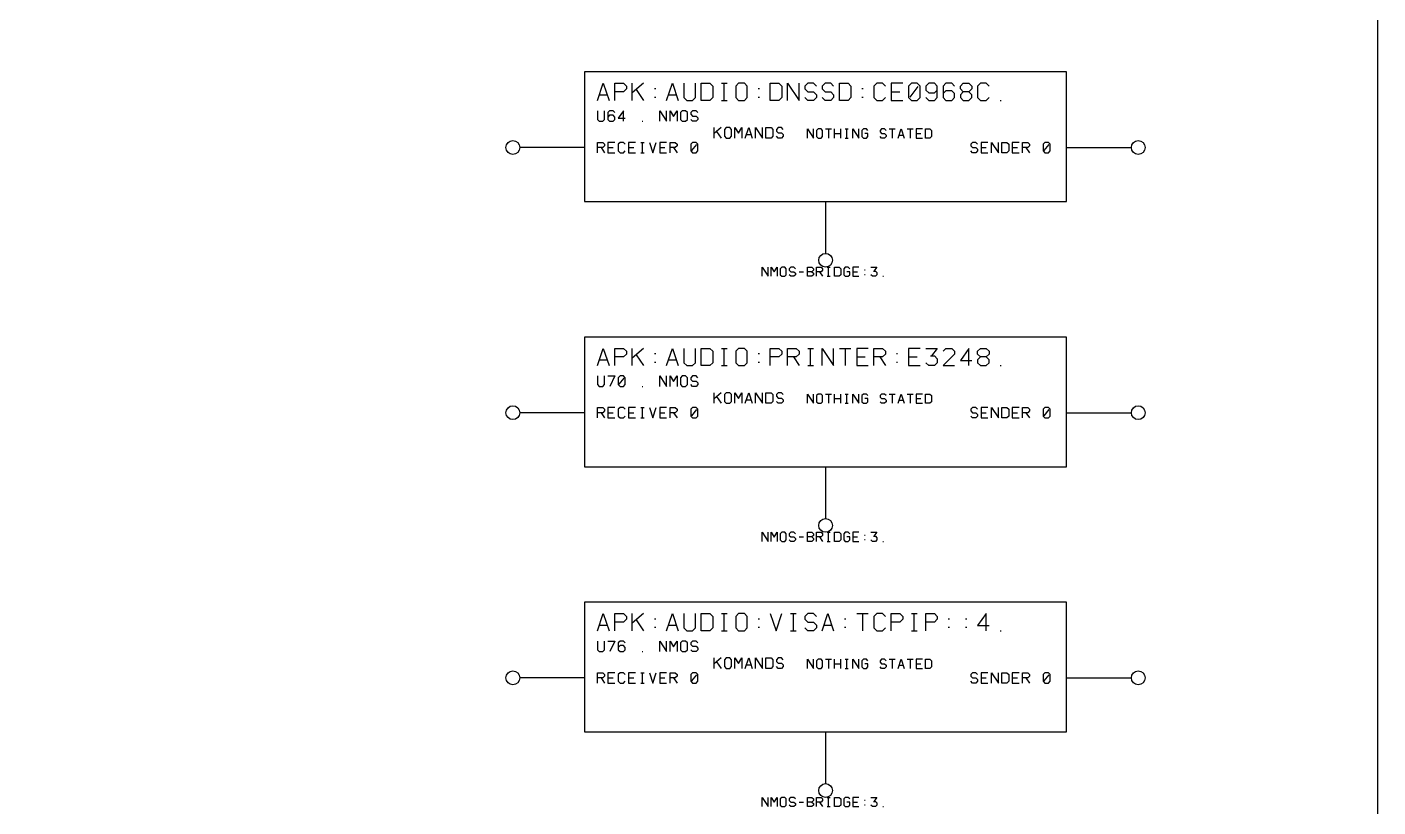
# Model space of a CAD drawing. Header units: millimetres. Extents: x 10 to 2534, y 10 to 1372.
# Drawn here: x 1223.1 to 1535.9, y 690.4 to 871 of the extents above; entities that cross this region are included whole.
import ezdxf

# ---------------------------------------------------------------- set-up
doc = ezdxf.new("R2010")
doc.units = ezdxf.units.MM
for name, color, linetype, lineweight in [('DEVICE', 7, 'CONTINUOUS', 25), ('GROUP', 6, 'CONTINUOUS', 25), ('LABEL', 8, 'CONTINUOUS', 25), ('PANE', 250, 'CONTINUOUS', 25), ('POINT', 4, 'CONTINUOUS', 25), ('PORT_BUS', 5, 'CONTINUOUS', 25), ('PORT_IN', 3, 'CONTINUOUS', 25), ('PORT_OUT', 30, 'CONTINUOUS', 25)]:
    doc.layers.add(name, color=color, linetype=linetype, lineweight=lineweight)

msp = doc.modelspace()

# ---------------------------------------------------------------- linework, layer by layer
at = {"layer": 'DEVICE'}
for points in [[(1352.2, 830.6), (1463.8, 830.6), (1463.8, 860.6), (1352.2, 860.6)], [(1352.2, 769.2), (1463.8, 769.2), (1463.8, 799.2), (1352.2, 799.2)], [(1352.2, 707.8), (1463.8, 707.8), (1463.8, 737.8), (1352.2, 737.8)]]:
    msp.add_lwpolyline(points, close=True, dxfattribs=at)
at = {"layer": 'GROUP'}
msp.add_lwpolyline([(24, 223.4), (1535.9, 223.4), (1535.9, 1327.2), (24, 1327.2)], close=True, dxfattribs=at)
at = {"layer": 'LABEL'}
for points in [[(1355.2, 854), (1356.533333, 858), (1357.866667, 854)], [(1359.2, 854), (1359.2, 858), (1361.2, 858), (1361.866667, 857.333333), (1361.866667, 856.666667), (1361.2, 856), (1359.2, 856)], [(1363.2, 854), (1363.2, 858)], [(1365.866667, 858), (1363.2, 855.733333)], [(1371.2, 854), (1372.533333, 858), (1373.866667, 854)], [(1375.2, 858), (1375.2, 854.666667), (1375.866667, 854), (1377.2, 854), (1377.866667, 854.666667), (1377.866667, 858)], [(1379.2, 854), (1379.2, 858), (1381.2, 858), (1381.866667, 857.333333), (1381.866667, 854.666667), (1381.2, 854), (1379.2, 854)], [(1383.866667, 858), (1385.2, 858)], [(1384.533333, 854), (1384.533333, 858)], [(1387.866667, 854), (1389.2, 854), (1389.866667, 854.666667), (1389.866667, 857.333333), (1389.2, 858), (1387.866667, 858), (1387.2, 857.333333), (1387.2, 854.666667), (1387.866667, 854)], [(1395.2, 854), (1395.2, 858), (1397.2, 858), (1397.866667, 857.333333), (1397.866667, 854.666667), (1397.2, 854), (1395.2, 854)], [(1399.2, 854), (1399.2, 858), (1401.866667, 854), (1401.866667, 858)], [(1405.866667, 857.333333), (1405.2, 858), (1403.866667, 858), (1403.2, 857.333333), (1403.2, 856.666667), (1403.866667, 856), (1405.2, 856), (1405.866667, 855.333333), (1405.866667, 854.666667), (1405.2, 854), (1403.866667, 854), (1403.2, 854.666667)], [(1409.866667, 857.333333), (1409.2, 858), (1407.866667, 858), (1407.2, 857.333333), (1407.2, 856.666667), (1407.866667, 856), (1409.2, 856), (1409.866667, 855.333333), (1409.866667, 854.666667), (1409.2, 854), (1407.866667, 854), (1407.2, 854.666667)], [(1411.2, 854), (1411.2, 858), (1413.2, 858), (1413.866667, 857.333333), (1413.866667, 854.666667), (1413.2, 854), (1411.2, 854)], [(1421.866667, 857.333333), (1421.2, 858), (1419.866667, 858), (1419.2, 857.333333), (1419.2, 854.666667), (1419.866667, 854), (1421.2, 854), (1421.866667, 854.666667)], [(1425.866667, 858), (1423.2, 858), (1423.2, 854), (1425.866667, 854)], [(1427.866667, 854), (1429.2, 854), (1429.866667, 854.666667), (1429.866667, 857.333333), (1429.2, 858), (1427.866667, 858), (1427.2, 857.333333), (1427.2, 854.666667), (1427.866667, 854)], [(1427.6, 854.8), (1429.466667, 857.2)], [(1431.2, 854.666667), (1431.866667, 854), (1433.2, 854), (1433.866667, 854.666667), (1433.866667, 857.333333), (1433.2, 858), (1431.866667, 858), (1431.2, 857.333333), (1431.2, 856.4), (1431.866667, 855.733333), (1433.2, 855.733333), (1433.866667, 856.4)], [(1437.866667, 857.333333), (1437.2, 858), (1435.866667, 858), (1435.2, 857.333333), (1435.2, 854.666667), (1435.866667, 854), (1437.2, 854), (1437.866667, 854.666667), (1437.866667, 855.6), (1437.2, 856.266667), (1435.866667, 856.266667), (1435.2, 855.6)], [(1439.866667, 856), (1439.2, 856.666667), (1439.2, 857.333333), (1439.866667, 858), (1441.2, 858), (1441.866667, 857.333333), (1441.866667, 856.666667), (1441.2, 856), (1439.866667, 856), (1439.2, 855.333333), (1439.2, 854.666667), (1439.866667, 854), (1441.2, 854), (1441.866667, 854.666667), (1441.866667, 855.333333), (1441.2, 856)], [(1445.866667, 857.333333), (1445.2, 858), (1443.866667, 858), (1443.2, 857.333333), (1443.2, 854.666667), (1443.866667, 854), (1445.2, 854), (1445.866667, 854.666667)], [(1355.666667, 855.333333), (1357.4, 855.333333)], [(1364.133333, 856.533333), (1365.866667, 854)], [(1368.4, 856.8), (1368.666667, 856.8)], [(1368.4, 854.8), (1368.666667, 854.8)], [(1371.666667, 855.333333), (1373.4, 855.333333)], [(1383.866667, 854), (1385.2, 854)], [(1392.4, 856.8), (1392.666667, 856.8)], [(1392.4, 854.8), (1392.666667, 854.8)], [(1416.4, 856.8), (1416.666667, 856.8)], [(1416.4, 854.8), (1416.666667, 854.8)], [(1423.2, 856), (1425.2, 856)], [(1448.4, 854), (1448.666667, 854)], [(1355.2, 851.6), (1355.2, 849.6), (1355.6, 849.2), (1356.4, 849.2), (1356.8, 849.6), (1356.8, 851.6)], [(1359.2, 851.2), (1358.8, 851.6), (1358, 851.6), (1357.6, 851.2), (1357.6, 849.6), (1358, 849.2), (1358.8, 849.2), (1359.2, 849.6), (1359.2, 850.16), (1358.8, 850.56), (1358, 850.56), (1357.6, 850.16)], [(1361.2, 849.2), (1361.2, 851.6), (1360, 849.92), (1361.6, 849.92)], [(1369.6, 849.2), (1369.6, 851.6), (1371.2, 849.2), (1371.2, 851.6)], [(1372, 849.2), (1372, 851.6), (1372.8, 850.32), (1373.6, 851.6), (1373.6, 849.2)], [(1374.8, 849.2), (1375.6, 849.2), (1376, 849.6), (1376, 851.2), (1375.6, 851.6), (1374.8, 851.6), (1374.4, 851.2), (1374.4, 849.6), (1374.8, 849.2)], [(1378.4, 851.2), (1378, 851.6), (1377.2, 851.6), (1376.8, 851.2), (1376.8, 850.8), (1377.2, 850.4), (1378, 850.4), (1378.4, 850), (1378.4, 849.6), (1378, 849.2), (1377.2, 849.2), (1376.8, 849.6)], [(1365.52, 849.2), (1365.68, 849.2)], [(1355.2, 841.9), (1355.2, 844.3), (1356.4, 844.3), (1356.8, 843.9), (1356.8, 843.5), (1356.4, 843.1), (1355.2, 843.1)], [(1356, 843.1), (1356.8, 841.9)], [(1359.2, 844.3), (1357.6, 844.3), (1357.6, 841.9), (1359.2, 841.9)], [(1357.6, 843.1), (1358.8, 843.1)], [(1361.6, 843.9), (1361.2, 844.3), (1360.4, 844.3), (1360, 843.9), (1360, 842.3), (1360.4, 841.9), (1361.2, 841.9), (1361.6, 842.3)], [(1364, 844.3), (1362.4, 844.3), (1362.4, 841.9), (1364, 841.9)], [(1362.4, 843.1), (1363.6, 843.1)], [(1365.2, 844.3), (1366, 844.3)], [(1365.2, 841.9), (1366, 841.9)], [(1365.6, 841.9), (1365.6, 844.3)], [(1367.2, 844.3), (1368, 841.9), (1368.8, 844.3)], [(1371.2, 844.3), (1369.6, 844.3), (1369.6, 841.9), (1371.2, 841.9)], [(1369.6, 843.1), (1370.8, 843.1)], [(1372, 841.9), (1372, 844.3), (1373.2, 844.3), (1373.6, 843.9), (1373.6, 843.5), (1373.2, 843.1), (1372, 843.1)], [(1372.8, 843.1), (1373.6, 841.9)], [(1377.2, 841.9), (1378, 841.9), (1378.4, 842.3), (1378.4, 843.9), (1378, 844.3), (1377.2, 844.3), (1376.8, 843.9), (1376.8, 842.3), (1377.2, 841.9)], [(1377.04, 842.38), (1378.16, 843.82)], [(1443.2, 843.9), (1442.8, 844.3), (1442, 844.3), (1441.6, 843.9), (1441.6, 843.5), (1442, 843.1), (1442.8, 843.1), (1443.2, 842.7), (1443.2, 842.3), (1442.8, 841.9), (1442, 841.9), (1441.6, 842.3)], [(1445.6, 844.3), (1444, 844.3), (1444, 841.9), (1445.6, 841.9)], [(1444, 843.1), (1445.2, 843.1)], [(1446.4, 841.9), (1446.4, 844.3), (1448, 841.9), (1448, 844.3)], [(1448.8, 841.9), (1448.8, 844.3), (1450, 844.3), (1450.4, 843.9), (1450.4, 842.3), (1450, 841.9), (1448.8, 841.9)], [(1452.8, 844.3), (1451.2, 844.3), (1451.2, 841.9), (1452.8, 841.9)], [(1451.2, 843.1), (1452.4, 843.1)], [(1453.6, 841.9), (1453.6, 844.3), (1454.8, 844.3), (1455.2, 843.9), (1455.2, 843.5), (1454.8, 843.1), (1453.6, 843.1)], [(1454.4, 843.1), (1455.2, 841.9)], [(1458.8, 841.9), (1459.6, 841.9), (1460, 842.3), (1460, 843.9), (1459.6, 844.3), (1458.8, 844.3), (1458.4, 843.9), (1458.4, 842.3), (1458.8, 841.9)], [(1458.64, 842.38), (1459.76, 843.82)], [(1393.3, 813.3), (1393.3, 815.4), (1394.7, 813.3), (1394.7, 815.4)], [(1395.4, 813.3), (1395.4, 815.4), (1396.1, 814.28), (1396.8, 815.4), (1396.8, 813.3)], [(1397.85, 813.3), (1398.55, 813.3), (1398.9, 813.65), (1398.9, 815.05), (1398.55, 815.4), (1397.85, 815.4), (1397.5, 815.05), (1397.5, 813.65), (1397.85, 813.3)], [(1401, 815.05), (1400.65, 815.4), (1399.95, 815.4), (1399.6, 815.05), (1399.6, 814.7), (1399.95, 814.35), (1400.65, 814.35), (1401, 814), (1401, 813.65), (1400.65, 813.3), (1399.95, 813.3), (1399.6, 813.65)], [(1401.91, 814.35), (1402.89, 814.35)], [(1403.8, 813.3), (1403.8, 815.4), (1404.85, 815.4), (1405.2, 815.05), (1405.2, 814.7), (1404.85, 814.35), (1403.8, 814.35)], [(1404.85, 814.35), (1405.2, 814), (1405.2, 813.65), (1404.85, 813.3), (1403.8, 813.3)], [(1405.9, 813.3), (1405.9, 815.4), (1406.95, 815.4), (1407.3, 815.05), (1407.3, 814.7), (1406.95, 814.35), (1405.9, 814.35)], [(1406.6, 814.35), (1407.3, 813.3)], [(1408.35, 815.4), (1409.05, 815.4)], [(1408.35, 813.3), (1409.05, 813.3)], [(1408.7, 813.3), (1408.7, 815.4)], [(1410.1, 813.3), (1410.1, 815.4), (1411.15, 815.4), (1411.5, 815.05), (1411.5, 813.65), (1411.15, 813.3), (1410.1, 813.3)], [(1413.6, 815.05), (1413.25, 815.4), (1412.55, 815.4), (1412.2, 815.05), (1412.2, 813.65), (1412.55, 813.3), (1413.25, 813.3), (1413.6, 813.65), (1413.6, 814.35), (1412.9, 814.35)], [(1415.7, 815.4), (1414.3, 815.4), (1414.3, 813.3), (1415.7, 813.3)], [(1414.3, 814.35), (1415.35, 814.35)], [(1417.03, 814.77), (1417.17, 814.77)], [(1417.03, 813.72), (1417.17, 813.72)], [(1418.5, 815.4), (1419.9, 815.4), (1419.2, 814.49)], [(1419.06, 814.49), (1419.55, 814.49), (1419.9, 814.14), (1419.9, 813.65), (1419.55, 813.3), (1418.85, 813.3), (1418.5, 813.65)], [(1421.23, 813.3), (1421.37, 813.3)], [(1355.2, 792.6), (1356.533333, 796.6), (1357.866667, 792.6)], [(1359.2, 792.6), (1359.2, 796.6), (1361.2, 796.6), (1361.866667, 795.933333), (1361.866667, 795.266667), (1361.2, 794.6), (1359.2, 794.6)], [(1363.2, 792.6), (1363.2, 796.6)], [(1365.866667, 796.6), (1363.2, 794.333333)], [(1364.133333, 795.133333), (1365.866667, 792.6)], [(1368.4, 795.4), (1368.666667, 795.4)], [(1371.2, 792.6), (1372.533333, 796.6), (1373.866667, 792.6)], [(1375.2, 796.6), (1375.2, 793.266667), (1375.866667, 792.6), (1377.2, 792.6), (1377.866667, 793.266667), (1377.866667, 796.6)], [(1379.2, 792.6), (1379.2, 796.6), (1381.2, 796.6), (1381.866667, 795.933333), (1381.866667, 793.266667), (1381.2, 792.6), (1379.2, 792.6)], [(1383.866667, 796.6), (1385.2, 796.6)], [(1384.533333, 792.6), (1384.533333, 796.6)], [(1387.866667, 792.6), (1389.2, 792.6), (1389.866667, 793.266667), (1389.866667, 795.933333), (1389.2, 796.6), (1387.866667, 796.6), (1387.2, 795.933333), (1387.2, 793.266667), (1387.866667, 792.6)], [(1392.4, 795.4), (1392.666667, 795.4)], [(1395.2, 792.6), (1395.2, 796.6), (1397.2, 796.6), (1397.866667, 795.933333), (1397.866667, 795.266667), (1397.2, 794.6), (1395.2, 794.6)], [(1399.2, 792.6), (1399.2, 796.6), (1401.2, 796.6), (1401.866667, 795.933333), (1401.866667, 795.266667), (1401.2, 794.6), (1399.2, 794.6)], [(1400.533333, 794.6), (1401.866667, 792.6)], [(1403.866667, 796.6), (1405.2, 796.6)], [(1404.533333, 792.6), (1404.533333, 796.6)], [(1407.2, 792.6), (1407.2, 796.6), (1409.866667, 792.6), (1409.866667, 796.6)], [(1411.2, 796.6), (1413.866667, 796.6)], [(1412.533333, 796.6), (1412.533333, 792.6)], [(1417.866667, 796.6), (1415.2, 796.6), (1415.2, 792.6), (1417.866667, 792.6)], [(1415.2, 794.6), (1417.2, 794.6)], [(1419.2, 792.6), (1419.2, 796.6), (1421.2, 796.6), (1421.866667, 795.933333), (1421.866667, 795.266667), (1421.2, 794.6), (1419.2, 794.6)], [(1420.533333, 794.6), (1421.866667, 792.6)], [(1424.4, 795.4), (1424.666667, 795.4)], [(1429.866667, 796.6), (1427.2, 796.6), (1427.2, 792.6), (1429.866667, 792.6)], [(1427.2, 794.6), (1429.2, 794.6)], [(1431.2, 796.6), (1433.866667, 796.6), (1432.533333, 794.866667)], [(1432.266667, 794.866667), (1433.2, 794.866667), (1433.866667, 794.2), (1433.866667, 793.266667), (1433.2, 792.6), (1431.866667, 792.6), (1431.2, 793.266667)], [(1435.2, 795.933333), (1435.866667, 796.6), (1437.2, 796.6), (1437.866667, 795.933333), (1437.866667, 795.266667), (1435.2, 792.6), (1437.866667, 792.6)], [(1441.2, 792.6), (1441.2, 796.6), (1439.2, 793.8), (1441.866667, 793.8)], [(1443.866667, 794.6), (1443.2, 795.266667), (1443.2, 795.933333), (1443.866667, 796.6), (1445.2, 796.6), (1445.866667, 795.933333), (1445.866667, 795.266667), (1445.2, 794.6), (1443.866667, 794.6), (1443.2, 793.933333), (1443.2, 793.266667), (1443.866667, 792.6), (1445.2, 792.6), (1445.866667, 793.266667), (1445.866667, 793.933333), (1445.2, 794.6)], [(1355.666667, 793.933333), (1357.4, 793.933333)], [(1368.4, 793.4), (1368.666667, 793.4)], [(1371.666667, 793.933333), (1373.4, 793.933333)], [(1383.866667, 792.6), (1385.2, 792.6)], [(1392.4, 793.4), (1392.666667, 793.4)], [(1403.866667, 792.6), (1405.2, 792.6)], [(1424.4, 793.4), (1424.666667, 793.4)], [(1448.4, 792.6), (1448.666667, 792.6)], [(1355.2, 790.2), (1355.2, 788.2), (1355.6, 787.8), (1356.4, 787.8), (1356.8, 788.2), (1356.8, 790.2)], [(1357.6, 790.2), (1359.2, 790.2), (1358.08, 787.8)], [(1360.4, 787.8), (1361.2, 787.8), (1361.6, 788.2), (1361.6, 789.8), (1361.2, 790.2), (1360.4, 790.2), (1360, 789.8), (1360, 788.2), (1360.4, 787.8)], [(1360.24, 788.28), (1361.36, 789.72)], [(1369.6, 787.8), (1369.6, 790.2), (1371.2, 787.8), (1371.2, 790.2)], [(1372, 787.8), (1372, 790.2), (1372.8, 788.92), (1373.6, 790.2), (1373.6, 787.8)], [(1374.8, 787.8), (1375.6, 787.8), (1376, 788.2), (1376, 789.8), (1375.6, 790.2), (1374.8, 790.2), (1374.4, 789.8), (1374.4, 788.2), (1374.8, 787.8)], [(1378.4, 789.8), (1378, 790.2), (1377.2, 790.2), (1376.8, 789.8), (1376.8, 789.4), (1377.2, 789), (1378, 789), (1378.4, 788.6), (1378.4, 788.2), (1378, 787.8), (1377.2, 787.8), (1376.8, 788.2)], [(1365.52, 787.8), (1365.68, 787.8)], [(1355.2, 780.5), (1355.2, 782.9), (1356.4, 782.9), (1356.8, 782.5), (1356.8, 782.1), (1356.4, 781.7), (1355.2, 781.7)], [(1359.2, 782.9), (1357.6, 782.9), (1357.6, 780.5), (1359.2, 780.5)], [(1361.6, 782.5), (1361.2, 782.9), (1360.4, 782.9), (1360, 782.5), (1360, 780.9), (1360.4, 780.5), (1361.2, 780.5), (1361.6, 780.9)], [(1364, 782.9), (1362.4, 782.9), (1362.4, 780.5), (1364, 780.5)], [(1365.2, 782.9), (1366, 782.9)], [(1365.6, 780.5), (1365.6, 782.9)], [(1367.2, 782.9), (1368, 780.5), (1368.8, 782.9)], [(1371.2, 782.9), (1369.6, 782.9), (1369.6, 780.5), (1371.2, 780.5)], [(1372, 780.5), (1372, 782.9), (1373.2, 782.9), (1373.6, 782.5), (1373.6, 782.1), (1373.2, 781.7), (1372, 781.7)], [(1377.2, 780.5), (1378, 780.5), (1378.4, 780.9), (1378.4, 782.5), (1378, 782.9), (1377.2, 782.9), (1376.8, 782.5), (1376.8, 780.9), (1377.2, 780.5)], [(1377.04, 780.98), (1378.16, 782.42)], [(1443.2, 782.5), (1442.8, 782.9), (1442, 782.9), (1441.6, 782.5), (1441.6, 782.1), (1442, 781.7), (1442.8, 781.7), (1443.2, 781.3), (1443.2, 780.9), (1442.8, 780.5), (1442, 780.5), (1441.6, 780.9)], [(1445.6, 782.9), (1444, 782.9), (1444, 780.5), (1445.6, 780.5)], [(1446.4, 780.5), (1446.4, 782.9), (1448, 780.5), (1448, 782.9)], [(1448.8, 780.5), (1448.8, 782.9), (1450, 782.9), (1450.4, 782.5), (1450.4, 780.9), (1450, 780.5), (1448.8, 780.5)], [(1452.8, 782.9), (1451.2, 782.9), (1451.2, 780.5), (1452.8, 780.5)], [(1453.6, 780.5), (1453.6, 782.9), (1454.8, 782.9), (1455.2, 782.5), (1455.2, 782.1), (1454.8, 781.7), (1453.6, 781.7)], [(1458.8, 780.5), (1459.6, 780.5), (1460, 780.9), (1460, 782.5), (1459.6, 782.9), (1458.8, 782.9), (1458.4, 782.5), (1458.4, 780.9), (1458.8, 780.5)], [(1458.64, 780.98), (1459.76, 782.42)], [(1356, 781.7), (1356.8, 780.5)], [(1357.6, 781.7), (1358.8, 781.7)], [(1362.4, 781.7), (1363.6, 781.7)], [(1365.2, 780.5), (1366, 780.5)], [(1369.6, 781.7), (1370.8, 781.7)], [(1372.8, 781.7), (1373.6, 780.5)], [(1444, 781.7), (1445.2, 781.7)], [(1451.2, 781.7), (1452.4, 781.7)], [(1454.4, 781.7), (1455.2, 780.5)], [(1393.3, 751.9), (1393.3, 754), (1394.7, 751.9), (1394.7, 754)], [(1395.4, 751.9), (1395.4, 754), (1396.1, 752.88), (1396.8, 754), (1396.8, 751.9)], [(1397.85, 751.9), (1398.55, 751.9), (1398.9, 752.25), (1398.9, 753.65), (1398.55, 754), (1397.85, 754), (1397.5, 753.65), (1397.5, 752.25), (1397.85, 751.9)], [(1401, 753.65), (1400.65, 754), (1399.95, 754), (1399.6, 753.65), (1399.6, 753.3), (1399.95, 752.95), (1400.65, 752.95), (1401, 752.6), (1401, 752.25), (1400.65, 751.9), (1399.95, 751.9), (1399.6, 752.25)], [(1403.8, 751.9), (1403.8, 754), (1404.85, 754), (1405.2, 753.65), (1405.2, 753.3), (1404.85, 752.95), (1403.8, 752.95)], [(1405.9, 751.9), (1405.9, 754), (1406.95, 754), (1407.3, 753.65), (1407.3, 753.3), (1406.95, 752.95), (1405.9, 752.95)], [(1408.35, 754), (1409.05, 754)], [(1408.7, 751.9), (1408.7, 754)], [(1410.1, 751.9), (1410.1, 754), (1411.15, 754), (1411.5, 753.65), (1411.5, 752.25), (1411.15, 751.9), (1410.1, 751.9)], [(1413.6, 753.65), (1413.25, 754), (1412.55, 754), (1412.2, 753.65), (1412.2, 752.25), (1412.55, 751.9), (1413.25, 751.9), (1413.6, 752.25), (1413.6, 752.95), (1412.9, 752.95)], [(1415.7, 754), (1414.3, 754), (1414.3, 751.9), (1415.7, 751.9)], [(1418.5, 754), (1419.9, 754), (1419.2, 753.09)], [(1401.91, 752.95), (1402.89, 752.95)], [(1404.85, 752.95), (1405.2, 752.6), (1405.2, 752.25), (1404.85, 751.9), (1403.8, 751.9)], [(1406.6, 752.95), (1407.3, 751.9)], [(1408.35, 751.9), (1409.05, 751.9)], [(1414.3, 752.95), (1415.35, 752.95)], [(1417.03, 753.37), (1417.17, 753.37)], [(1417.03, 752.32), (1417.17, 752.32)], [(1419.06, 753.09), (1419.55, 753.09), (1419.9, 752.74), (1419.9, 752.25), (1419.55, 751.9), (1418.85, 751.9), (1418.5, 752.25)], [(1421.23, 751.9), (1421.37, 751.9)], [(1355.2, 731.2), (1356.533333, 735.2), (1357.866667, 731.2)], [(1359.2, 731.2), (1359.2, 735.2), (1361.2, 735.2), (1361.866667, 734.533333), (1361.866667, 733.866667), (1361.2, 733.2), (1359.2, 733.2)], [(1363.2, 731.2), (1363.2, 735.2)], [(1365.866667, 735.2), (1363.2, 732.933333)], [(1371.2, 731.2), (1372.533333, 735.2), (1373.866667, 731.2)], [(1375.2, 735.2), (1375.2, 731.866667), (1375.866667, 731.2), (1377.2, 731.2), (1377.866667, 731.866667), (1377.866667, 735.2)], [(1379.2, 731.2), (1379.2, 735.2), (1381.2, 735.2), (1381.866667, 734.533333), (1381.866667, 731.866667), (1381.2, 731.2), (1379.2, 731.2)], [(1383.866667, 735.2), (1385.2, 735.2)], [(1384.533333, 731.2), (1384.533333, 735.2)], [(1387.866667, 731.2), (1389.2, 731.2), (1389.866667, 731.866667), (1389.866667, 734.533333), (1389.2, 735.2), (1387.866667, 735.2), (1387.2, 734.533333), (1387.2, 731.866667), (1387.866667, 731.2)], [(1395.2, 735.2), (1396.533333, 731.2), (1397.866667, 735.2)], [(1399.866667, 735.2), (1401.2, 735.2)], [(1400.533333, 731.2), (1400.533333, 735.2)], [(1405.866667, 734.533333), (1405.2, 735.2), (1403.866667, 735.2), (1403.2, 734.533333), (1403.2, 733.866667), (1403.866667, 733.2), (1405.2, 733.2), (1405.866667, 732.533333), (1405.866667, 731.866667), (1405.2, 731.2), (1403.866667, 731.2), (1403.2, 731.866667)], [(1407.2, 731.2), (1408.533333, 735.2), (1409.866667, 731.2)], [(1415.2, 735.2), (1417.866667, 735.2)], [(1416.533333, 735.2), (1416.533333, 731.2)], [(1421.866667, 734.533333), (1421.2, 735.2), (1419.866667, 735.2), (1419.2, 734.533333), (1419.2, 731.866667), (1419.866667, 731.2), (1421.2, 731.2), (1421.866667, 731.866667)], [(1423.2, 731.2), (1423.2, 735.2), (1425.2, 735.2), (1425.866667, 734.533333), (1425.866667, 733.866667), (1425.2, 733.2), (1423.2, 733.2)], [(1427.866667, 735.2), (1429.2, 735.2)], [(1428.533333, 731.2), (1428.533333, 735.2)], [(1431.2, 731.2), (1431.2, 735.2), (1433.2, 735.2), (1433.866667, 734.533333), (1433.866667, 733.866667), (1433.2, 733.2), (1431.2, 733.2)], [(1445.2, 731.2), (1445.2, 735.2), (1443.2, 732.4), (1445.866667, 732.4)], [(1355.666667, 732.533333), (1357.4, 732.533333)], [(1364.133333, 733.733333), (1365.866667, 731.2)], [(1368.4, 734), (1368.666667, 734)], [(1368.4, 732), (1368.666667, 732)], [(1371.666667, 732.533333), (1373.4, 732.533333)], [(1392.4, 734), (1392.666667, 734)], [(1392.4, 732), (1392.666667, 732)], [(1407.666667, 732.533333), (1409.4, 732.533333)], [(1412.4, 734), (1412.666667, 734)], [(1412.4, 732), (1412.666667, 732)], [(1436.4, 734), (1436.666667, 734)], [(1436.4, 732), (1436.666667, 732)], [(1440.4, 734), (1440.666667, 734)], [(1440.4, 732), (1440.666667, 732)], [(1383.866667, 731.2), (1385.2, 731.2)], [(1399.866667, 731.2), (1401.2, 731.2)], [(1427.866667, 731.2), (1429.2, 731.2)], [(1448.4, 731.2), (1448.666667, 731.2)], [(1355.2, 728.8), (1355.2, 726.8), (1355.6, 726.4), (1356.4, 726.4), (1356.8, 726.8), (1356.8, 728.8)], [(1357.6, 728.8), (1359.2, 728.8), (1358.08, 726.4)], [(1361.6, 728.4), (1361.2, 728.8), (1360.4, 728.8), (1360, 728.4), (1360, 726.8), (1360.4, 726.4), (1361.2, 726.4), (1361.6, 726.8), (1361.6, 727.36), (1361.2, 727.76), (1360.4, 727.76), (1360, 727.36)], [(1365.52, 726.4), (1365.68, 726.4)], [(1369.6, 726.4), (1369.6, 728.8), (1371.2, 726.4), (1371.2, 728.8)], [(1372, 726.4), (1372, 728.8), (1372.8, 727.52), (1373.6, 728.8), (1373.6, 726.4)], [(1374.8, 726.4), (1375.6, 726.4), (1376, 726.8), (1376, 728.4), (1375.6, 728.8), (1374.8, 728.8), (1374.4, 728.4), (1374.4, 726.8), (1374.8, 726.4)], [(1378.4, 728.4), (1378, 728.8), (1377.2, 728.8), (1376.8, 728.4), (1376.8, 728), (1377.2, 727.6), (1378, 727.6), (1378.4, 727.2), (1378.4, 726.8), (1378, 726.4), (1377.2, 726.4), (1376.8, 726.8)], [(1355.2, 719.1), (1355.2, 721.5), (1356.4, 721.5), (1356.8, 721.1), (1356.8, 720.7), (1356.4, 720.3), (1355.2, 720.3)], [(1356, 720.3), (1356.8, 719.1)], [(1359.2, 721.5), (1357.6, 721.5), (1357.6, 719.1), (1359.2, 719.1)], [(1357.6, 720.3), (1358.8, 720.3)], [(1361.6, 721.1), (1361.2, 721.5), (1360.4, 721.5), (1360, 721.1), (1360, 719.5), (1360.4, 719.1), (1361.2, 719.1), (1361.6, 719.5)], [(1364, 721.5), (1362.4, 721.5), (1362.4, 719.1), (1364, 719.1)], [(1362.4, 720.3), (1363.6, 720.3)], [(1365.2, 721.5), (1366, 721.5)], [(1365.6, 719.1), (1365.6, 721.5)], [(1367.2, 721.5), (1368, 719.1), (1368.8, 721.5)], [(1371.2, 721.5), (1369.6, 721.5), (1369.6, 719.1), (1371.2, 719.1)], [(1369.6, 720.3), (1370.8, 720.3)], [(1372, 719.1), (1372, 721.5), (1373.2, 721.5), (1373.6, 721.1), (1373.6, 720.7), (1373.2, 720.3), (1372, 720.3)], [(1372.8, 720.3), (1373.6, 719.1)], [(1377.2, 719.1), (1378, 719.1), (1378.4, 719.5), (1378.4, 721.1), (1378, 721.5), (1377.2, 721.5), (1376.8, 721.1), (1376.8, 719.5), (1377.2, 719.1)], [(1377.04, 719.58), (1378.16, 721.02)], [(1443.2, 721.1), (1442.8, 721.5), (1442, 721.5), (1441.6, 721.1), (1441.6, 720.7), (1442, 720.3), (1442.8, 720.3), (1443.2, 719.9), (1443.2, 719.5), (1442.8, 719.1), (1442, 719.1), (1441.6, 719.5)], [(1445.6, 721.5), (1444, 721.5), (1444, 719.1), (1445.6, 719.1)], [(1444, 720.3), (1445.2, 720.3)], [(1446.4, 719.1), (1446.4, 721.5), (1448, 719.1), (1448, 721.5)], [(1448.8, 719.1), (1448.8, 721.5), (1450, 721.5), (1450.4, 721.1), (1450.4, 719.5), (1450, 719.1), (1448.8, 719.1)], [(1452.8, 721.5), (1451.2, 721.5), (1451.2, 719.1), (1452.8, 719.1)], [(1451.2, 720.3), (1452.4, 720.3)], [(1453.6, 719.1), (1453.6, 721.5), (1454.8, 721.5), (1455.2, 721.1), (1455.2, 720.7), (1454.8, 720.3), (1453.6, 720.3)], [(1454.4, 720.3), (1455.2, 719.1)], [(1458.8, 719.1), (1459.6, 719.1), (1460, 719.5), (1460, 721.1), (1459.6, 721.5), (1458.8, 721.5), (1458.4, 721.1), (1458.4, 719.5), (1458.8, 719.1)], [(1458.64, 719.58), (1459.76, 721.02)], [(1365.2, 719.1), (1366, 719.1)], [(1393.3, 690.5), (1393.3, 692.6), (1394.7, 690.5), (1394.7, 692.6)], [(1395.4, 690.5), (1395.4, 692.6), (1396.1, 691.48), (1396.8, 692.6), (1396.8, 690.5)], [(1397.85, 690.5), (1398.55, 690.5), (1398.9, 690.85), (1398.9, 692.25), (1398.55, 692.6), (1397.85, 692.6), (1397.5, 692.25), (1397.5, 690.85), (1397.85, 690.5)], [(1401, 692.25), (1400.65, 692.6), (1399.95, 692.6), (1399.6, 692.25), (1399.6, 691.9), (1399.95, 691.55), (1400.65, 691.55), (1401, 691.2), (1401, 690.85), (1400.65, 690.5), (1399.95, 690.5), (1399.6, 690.85)], [(1401.91, 691.55), (1402.89, 691.55)], [(1403.8, 690.5), (1403.8, 692.6), (1404.85, 692.6), (1405.2, 692.25), (1405.2, 691.9), (1404.85, 691.55), (1403.8, 691.55)], [(1404.85, 691.55), (1405.2, 691.2), (1405.2, 690.85), (1404.85, 690.5), (1403.8, 690.5)], [(1405.9, 690.5), (1405.9, 692.6), (1406.95, 692.6), (1407.3, 692.25), (1407.3, 691.9), (1406.95, 691.55), (1405.9, 691.55)], [(1406.6, 691.55), (1407.3, 690.5)], [(1408.35, 692.6), (1409.05, 692.6)], [(1408.7, 690.5), (1408.7, 692.6)], [(1410.1, 690.5), (1410.1, 692.6), (1411.15, 692.6), (1411.5, 692.25), (1411.5, 690.85), (1411.15, 690.5), (1410.1, 690.5)], [(1413.6, 692.25), (1413.25, 692.6), (1412.55, 692.6), (1412.2, 692.25), (1412.2, 690.85), (1412.55, 690.5), (1413.25, 690.5), (1413.6, 690.85), (1413.6, 691.55), (1412.9, 691.55)], [(1415.7, 692.6), (1414.3, 692.6), (1414.3, 690.5), (1415.7, 690.5)], [(1414.3, 691.55), (1415.35, 691.55)], [(1417.03, 691.97), (1417.17, 691.97)], [(1418.5, 692.6), (1419.9, 692.6), (1419.2, 691.69)], [(1419.06, 691.69), (1419.55, 691.69), (1419.9, 691.34), (1419.9, 690.85), (1419.55, 690.5), (1418.85, 690.5), (1418.5, 690.85)], [(1408.35, 690.5), (1409.05, 690.5)], [(1417.03, 690.92), (1417.17, 690.92)], [(1421.23, 690.5), (1421.37, 690.5)]]:
    msp.add_lwpolyline(points, dxfattribs=at)
at = {"layer": 'PANE'}
for points in [[(1382.2, 845.3), (1382.2, 847.7)], [(1383.8, 847.7), (1382.2, 846.34)], [(1385, 845.3), (1385.8, 845.3), (1386.2, 845.7), (1386.2, 847.3), (1385.8, 847.7), (1385, 847.7), (1384.6, 847.3), (1384.6, 845.7), (1385, 845.3)], [(1387, 845.3), (1387, 847.7), (1387.8, 846.42), (1388.6, 847.7), (1388.6, 845.3)], [(1389.4, 845.3), (1390.2, 847.7), (1391, 845.3)], [(1391.8, 845.3), (1391.8, 847.7), (1393.4, 845.3), (1393.4, 847.7)], [(1394.2, 845.3), (1394.2, 847.7), (1395.4, 847.7), (1395.8, 847.3), (1395.8, 845.7), (1395.4, 845.3), (1394.2, 845.3)], [(1398.2, 847.3), (1397.8, 847.7), (1397, 847.7), (1396.6, 847.3), (1396.6, 846.9), (1397, 846.5), (1397.8, 846.5), (1398.2, 846.1), (1398.2, 845.7), (1397.8, 845.3), (1397, 845.3), (1396.6, 845.7)], [(1382.76, 846.82), (1383.8, 845.3)], [(1389.68, 846.1), (1390.72, 846.1)], [(1403.8, 845.3), (1403.8, 847.4), (1405.2, 845.3), (1405.2, 847.4)], [(1406.25, 845.3), (1406.95, 845.3), (1407.3, 845.65), (1407.3, 847.05), (1406.95, 847.4), (1406.25, 847.4), (1405.9, 847.05), (1405.9, 845.65), (1406.25, 845.3)], [(1408, 847.4), (1409.4, 847.4)], [(1408.7, 847.4), (1408.7, 845.3)], [(1410.1, 845.3), (1410.1, 847.4)], [(1410.1, 846.35), (1411.5, 846.35)], [(1411.5, 845.3), (1411.5, 847.4)], [(1412.55, 847.4), (1413.25, 847.4)], [(1412.55, 845.3), (1413.25, 845.3)], [(1412.9, 845.3), (1412.9, 847.4)], [(1414.3, 845.3), (1414.3, 847.4), (1415.7, 845.3), (1415.7, 847.4)], [(1417.8, 847.05), (1417.45, 847.4), (1416.75, 847.4), (1416.4, 847.05), (1416.4, 845.65), (1416.75, 845.3), (1417.45, 845.3), (1417.8, 845.65), (1417.8, 846.35), (1417.1, 846.35)], [(1422, 847.05), (1421.65, 847.4), (1420.95, 847.4), (1420.6, 847.05), (1420.6, 846.7), (1420.95, 846.35), (1421.65, 846.35), (1422, 846), (1422, 845.65), (1421.65, 845.3), (1420.95, 845.3), (1420.6, 845.65)], [(1422.7, 847.4), (1424.1, 847.4)], [(1423.4, 847.4), (1423.4, 845.3)], [(1424.8, 845.3), (1425.5, 847.4), (1426.2, 845.3)], [(1425.045, 846), (1425.955, 846)], [(1426.9, 847.4), (1428.3, 847.4)], [(1427.6, 847.4), (1427.6, 845.3)], [(1430.4, 847.4), (1429, 847.4), (1429, 845.3), (1430.4, 845.3)], [(1429, 846.35), (1430.05, 846.35)], [(1431.1, 845.3), (1431.1, 847.4), (1432.15, 847.4), (1432.5, 847.05), (1432.5, 845.65), (1432.15, 845.3), (1431.1, 845.3)], [(1382.2, 783.9), (1382.2, 786.3)], [(1383.8, 786.3), (1382.2, 784.94)], [(1382.76, 785.42), (1383.8, 783.9)], [(1385, 783.9), (1385.8, 783.9), (1386.2, 784.3), (1386.2, 785.9), (1385.8, 786.3), (1385, 786.3), (1384.6, 785.9), (1384.6, 784.3), (1385, 783.9)], [(1387, 783.9), (1387, 786.3), (1387.8, 785.02), (1388.6, 786.3), (1388.6, 783.9)], [(1389.4, 783.9), (1390.2, 786.3), (1391, 783.9)], [(1391.8, 783.9), (1391.8, 786.3), (1393.4, 783.9), (1393.4, 786.3)], [(1394.2, 783.9), (1394.2, 786.3), (1395.4, 786.3), (1395.8, 785.9), (1395.8, 784.3), (1395.4, 783.9), (1394.2, 783.9)], [(1398.2, 785.9), (1397.8, 786.3), (1397, 786.3), (1396.6, 785.9), (1396.6, 785.5), (1397, 785.1), (1397.8, 785.1), (1398.2, 784.7), (1398.2, 784.3), (1397.8, 783.9), (1397, 783.9), (1396.6, 784.3)], [(1403.8, 783.9), (1403.8, 786), (1405.2, 783.9), (1405.2, 786)], [(1406.25, 783.9), (1406.95, 783.9), (1407.3, 784.25), (1407.3, 785.65), (1406.95, 786), (1406.25, 786), (1405.9, 785.65), (1405.9, 784.25), (1406.25, 783.9)], [(1408, 786), (1409.4, 786)], [(1408.7, 786), (1408.7, 783.9)], [(1410.1, 783.9), (1410.1, 786)], [(1411.5, 783.9), (1411.5, 786)], [(1412.55, 786), (1413.25, 786)], [(1412.9, 783.9), (1412.9, 786)], [(1414.3, 783.9), (1414.3, 786), (1415.7, 783.9), (1415.7, 786)], [(1417.8, 785.65), (1417.45, 786), (1416.75, 786), (1416.4, 785.65), (1416.4, 784.25), (1416.75, 783.9), (1417.45, 783.9), (1417.8, 784.25), (1417.8, 784.95), (1417.1, 784.95)], [(1422, 785.65), (1421.65, 786), (1420.95, 786), (1420.6, 785.65), (1420.6, 785.3), (1420.95, 784.95), (1421.65, 784.95), (1422, 784.6), (1422, 784.25), (1421.65, 783.9), (1420.95, 783.9), (1420.6, 784.25)], [(1422.7, 786), (1424.1, 786)], [(1423.4, 786), (1423.4, 783.9)], [(1424.8, 783.9), (1425.5, 786), (1426.2, 783.9)], [(1426.9, 786), (1428.3, 786)], [(1427.6, 786), (1427.6, 783.9)], [(1430.4, 786), (1429, 786), (1429, 783.9), (1430.4, 783.9)], [(1431.1, 783.9), (1431.1, 786), (1432.15, 786), (1432.5, 785.65), (1432.5, 784.25), (1432.15, 783.9), (1431.1, 783.9)], [(1389.68, 784.7), (1390.72, 784.7)], [(1410.1, 784.95), (1411.5, 784.95)], [(1412.55, 783.9), (1413.25, 783.9)], [(1425.045, 784.6), (1425.955, 784.6)], [(1429, 784.95), (1430.05, 784.95)], [(1382.2, 722.5), (1382.2, 724.9)], [(1383.8, 724.9), (1382.2, 723.54)], [(1382.76, 724.02), (1383.8, 722.5)], [(1385, 722.5), (1385.8, 722.5), (1386.2, 722.9), (1386.2, 724.5), (1385.8, 724.9), (1385, 724.9), (1384.6, 724.5), (1384.6, 722.9), (1385, 722.5)], [(1387, 722.5), (1387, 724.9), (1387.8, 723.62), (1388.6, 724.9), (1388.6, 722.5)], [(1389.4, 722.5), (1390.2, 724.9), (1391, 722.5)], [(1389.68, 723.3), (1390.72, 723.3)], [(1391.8, 722.5), (1391.8, 724.9), (1393.4, 722.5), (1393.4, 724.9)], [(1394.2, 722.5), (1394.2, 724.9), (1395.4, 724.9), (1395.8, 724.5), (1395.8, 722.9), (1395.4, 722.5), (1394.2, 722.5)], [(1398.2, 724.5), (1397.8, 724.9), (1397, 724.9), (1396.6, 724.5), (1396.6, 724.1), (1397, 723.7), (1397.8, 723.7), (1398.2, 723.3), (1398.2, 722.9), (1397.8, 722.5), (1397, 722.5), (1396.6, 722.9)], [(1403.8, 722.5), (1403.8, 724.6), (1405.2, 722.5), (1405.2, 724.6)], [(1406.25, 722.5), (1406.95, 722.5), (1407.3, 722.85), (1407.3, 724.25), (1406.95, 724.6), (1406.25, 724.6), (1405.9, 724.25), (1405.9, 722.85), (1406.25, 722.5)], [(1408, 724.6), (1409.4, 724.6)], [(1408.7, 724.6), (1408.7, 722.5)], [(1410.1, 722.5), (1410.1, 724.6)], [(1410.1, 723.55), (1411.5, 723.55)], [(1411.5, 722.5), (1411.5, 724.6)], [(1412.55, 724.6), (1413.25, 724.6)], [(1412.9, 722.5), (1412.9, 724.6)], [(1414.3, 722.5), (1414.3, 724.6), (1415.7, 722.5), (1415.7, 724.6)], [(1417.8, 724.25), (1417.45, 724.6), (1416.75, 724.6), (1416.4, 724.25), (1416.4, 722.85), (1416.75, 722.5), (1417.45, 722.5), (1417.8, 722.85), (1417.8, 723.55), (1417.1, 723.55)], [(1422, 724.25), (1421.65, 724.6), (1420.95, 724.6), (1420.6, 724.25), (1420.6, 723.9), (1420.95, 723.55), (1421.65, 723.55), (1422, 723.2), (1422, 722.85), (1421.65, 722.5), (1420.95, 722.5), (1420.6, 722.85)], [(1422.7, 724.6), (1424.1, 724.6)], [(1423.4, 724.6), (1423.4, 722.5)], [(1424.8, 722.5), (1425.5, 724.6), (1426.2, 722.5)], [(1425.045, 723.2), (1425.955, 723.2)], [(1426.9, 724.6), (1428.3, 724.6)], [(1427.6, 724.6), (1427.6, 722.5)], [(1430.4, 724.6), (1429, 724.6), (1429, 722.5), (1430.4, 722.5)], [(1429, 723.55), (1430.05, 723.55)], [(1431.1, 722.5), (1431.1, 724.6), (1432.15, 724.6), (1432.5, 724.25), (1432.5, 722.85), (1432.15, 722.5), (1431.1, 722.5)], [(1412.55, 722.5), (1413.25, 722.5)]]:
    msp.add_lwpolyline(points, dxfattribs=at)
at = {"layer": 'POINT'}
for centre in [(1335.6, 843.1), (1480.4, 843.1), (1408, 817), (1335.6, 781.7), (1480.4, 781.7), (1408, 755.6), (1335.6, 720.3), (1480.4, 720.3), (1408, 694.2)]:
    msp.add_circle(centre, 1.6, dxfattribs=at)
at = {"layer": 'PORT_BUS'}
for p, q in [((1408, 830.6), (1408, 818.6)), ((1408, 769.2), (1408, 757.2)), ((1408, 707.8), (1408, 695.8))]:
    msp.add_line(p, q, dxfattribs=at)
at = {"layer": 'PORT_IN'}
for p, q in [((1352.2, 843.1), (1337.2, 843.1)), ((1352.2, 781.7), (1337.2, 781.7)), ((1352.2, 720.3), (1337.2, 720.3))]:
    msp.add_line(p, q, dxfattribs=at)
at = {"layer": 'PORT_OUT'}
for p, q in [((1463.8, 843.1), (1478.8, 843.1)), ((1463.8, 781.7), (1478.8, 781.7)), ((1463.8, 720.3), (1478.8, 720.3))]:
    msp.add_line(p, q, dxfattribs=at)

doc.saveas('drawing.dxf')
